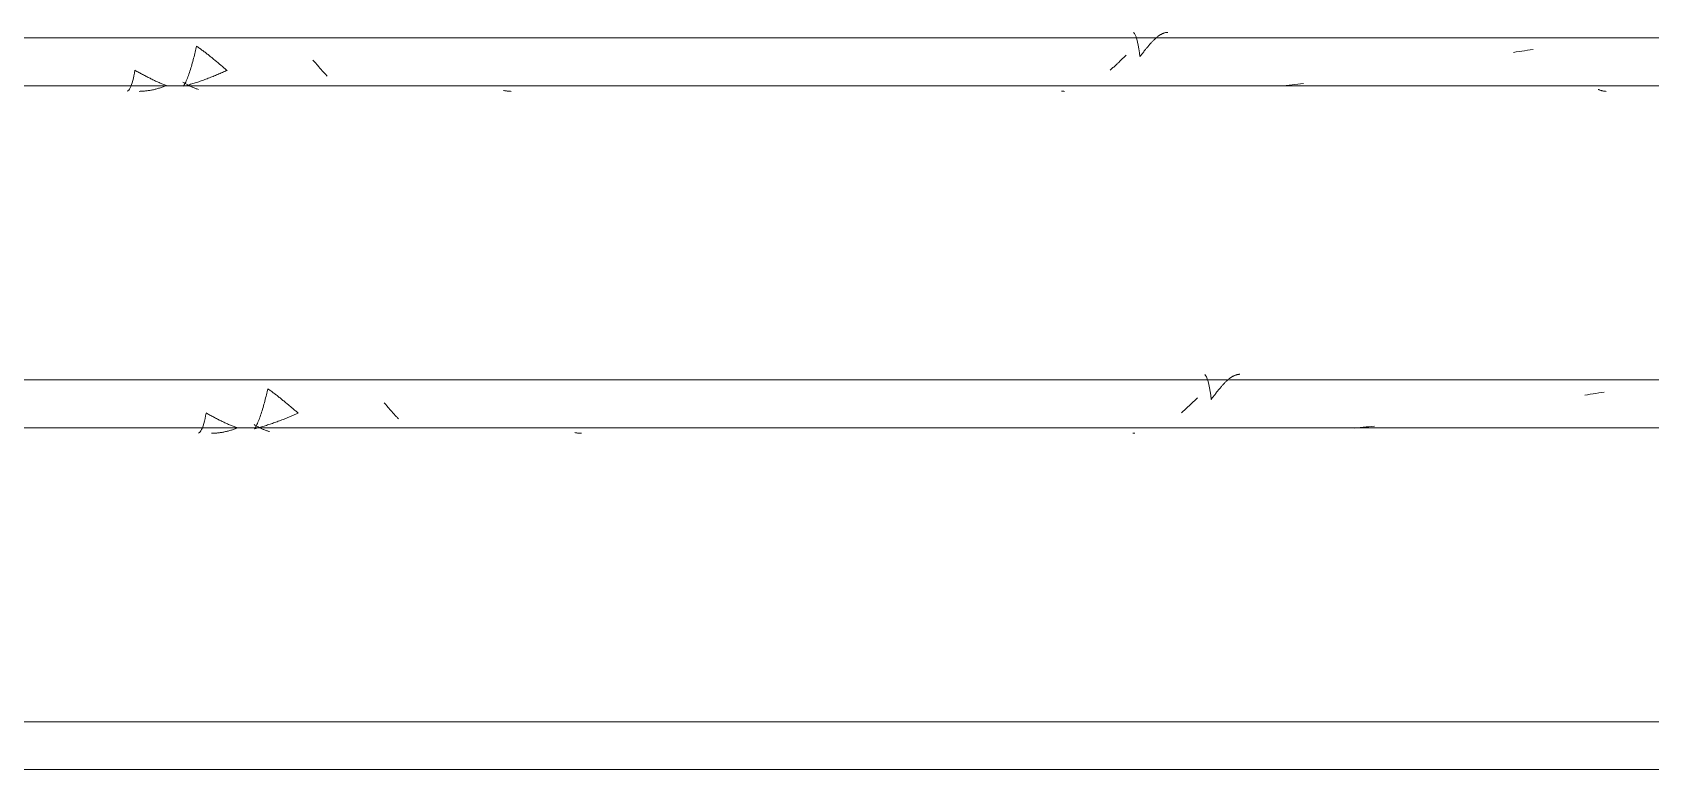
# Model space of a CAD drawing. Header units: millimetres. Extents: x -2100 to 124761, y -10432 to 93550.
# Drawn here: x 23559 to 24234, y -591 to -283 of the extents above; entities that cross this region are included whole.
import ezdxf

# ---------------------------------------------------------------- set-up
doc = ezdxf.new("R2010")
doc.units = ezdxf.units.MM
doc.layers.add('NET THAY 1', color=41, linetype='Continuous', lineweight=5)

# ---------------------------------------------------------------- blocks, each defined once
blk = doc.blocks.new('FP_6-MẶT ĐỨNG TRỤC A-Q')
at = {"layer": 'NET THAY 1'}
for p, q in [((31424.51, -571.43), (22887.32, -571.43)), ((22887.32, -591.43), (31424.51, -591.43))]:
    blk.add_line(p, q, dxfattribs=at)
blk = doc.blocks.new('FP_7-MẶT ĐỨNG TRỤC A-Q')
at = {"layer": 'NET THAY 1'}
for p, q in [((31394.78, -428.57), (22887.32, -428.57)), ((23656.93, -432.33), (23656.79, -432.92)), ((23657.25, -432.55), (23656.93, -432.33)), ((24048.08, -426.37), (24048.44, -426.74)), ((24048.44, -426.74), (24048.8, -427.35)), ((24048.8, -427.35), (24049.15, -428.18)), ((24049.15, -428.18), (24049.48, -429.23)), ((24049.48, -429.23), (24049.79, -430.46)), ((24049.79, -430.46), (24050.08, -431.86)), ((24050.08, -431.86), (24050.35, -433.39)), ((24054.18, -432.41), (24053.96, -432.67)), ((24054.4, -432.14), (24054.18, -432.41)), ((24054.61, -431.88), (24054.4, -432.14)), ((24054.83, -431.62), (24054.61, -431.88)), ((24055.05, -431.37), (24054.83, -431.62)), ((24055.26, -431.13), (24055.05, -431.37)), ((24055.48, -430.88), (24055.26, -431.13)), ((24055.69, -430.65), (24055.48, -430.88)), ((24055.91, -430.41), (24055.69, -430.65)), ((24056.12, -430.18), (24055.91, -430.41)), ((24056.33, -429.96), (24056.12, -430.18)), ((24056.54, -429.74), (24056.33, -429.96)), ((24056.75, -429.53), (24056.54, -429.74)), ((24056.97, -429.33), (24056.75, -429.53)), ((24057.18, -429.13), (24056.97, -429.33)), ((24057.38, -428.93), (24057.18, -429.13)), ((24057.59, -428.74), (24057.38, -428.93)), ((24057.8, -428.56), (24057.59, -428.74)), ((24058.01, -428.38), (24057.8, -428.56)), ((24058.22, -428.21), (24058.01, -428.38)), ((24058.42, -428.05), (24058.22, -428.21)), ((24058.63, -427.89), (24058.42, -428.05)), ((24058.83, -427.74), (24058.63, -427.89)), ((24059.04, -427.6), (24058.83, -427.74)), ((24059.24, -427.46), (24059.04, -427.6)), ((24059.45, -427.33), (24059.24, -427.46)), ((24059.65, -427.21), (24059.45, -427.33)), ((24059.86, -427.09), (24059.65, -427.21)), ((24060.06, -426.99), (24059.86, -427.09)), ((24060.26, -426.88), (24060.06, -426.99)), ((24060.46, -426.79), (24060.26, -426.88)), ((24060.67, -426.7), (24060.46, -426.79)), ((24060.87, -426.62), (24060.67, -426.7)), ((24061.07, -426.55), (24060.87, -426.62)), ((24061.27, -426.49), (24061.07, -426.55)), ((24061.47, -426.43), (24061.27, -426.49)), ((24061.68, -426.38), (24061.47, -426.43)), ((24061.88, -426.34), (24061.68, -426.38)), ((24062.08, -426.3), (24061.88, -426.34)), ((24062.28, -426.28), (24062.08, -426.3)), ((24062.48, -426.26), (24062.28, -426.28)), ((24062.68, -426.25), (24062.48, -426.26)), ((23655.31, -438.78), (23655.12, -439.46)), ((23655.49, -438.11), (23655.31, -438.78)), ((23655.66, -437.43), (23655.49, -438.11)), ((23655.84, -436.76), (23655.66, -437.43)), ((23656.01, -436.09), (23655.84, -436.76)), ((23656.17, -435.44), (23656.01, -436.09)), ((23656.33, -434.79), (23656.17, -435.44)), ((23656.49, -434.15), (23656.33, -434.79)), ((23656.64, -433.53), (23656.49, -434.15)), ((23656.79, -432.92), (23656.64, -433.53)), ((23657.57, -432.77), (23657.25, -432.55)), ((23657.89, -433), (23657.57, -432.77)), ((23658.21, -433.23), (23657.89, -433)), ((23658.53, -433.46), (23658.21, -433.23)), ((23658.85, -433.7), (23658.53, -433.46)), ((23659.17, -433.93), (23658.85, -433.7)), ((23659.48, -434.17), (23659.17, -433.93)), ((23659.8, -434.41), (23659.48, -434.17)), ((23660.12, -434.65), (23659.8, -434.41)), ((23660.43, -434.9), (23660.12, -434.65)), ((23660.75, -435.14), (23660.43, -434.9)), ((23661.06, -435.39), (23660.75, -435.14)), ((23661.37, -435.64), (23661.06, -435.39)), ((23661.69, -435.89), (23661.37, -435.64)), ((23662, -436.14), (23661.69, -435.89)), ((23662.31, -436.39), (23662, -436.14)), ((23662.62, -436.64), (23662.31, -436.39)), ((23662.93, -436.9), (23662.62, -436.64)), ((23663.24, -437.15), (23662.93, -436.9)), ((23663.55, -437.4), (23663.24, -437.15)), ((23663.86, -437.66), (23663.55, -437.4)), ((23664.17, -437.92), (23663.86, -437.66)), ((23664.47, -438.17), (23664.17, -437.92)), ((23664.78, -438.43), (23664.47, -438.17)), ((23665.09, -438.68), (23664.78, -438.43)), ((23665.39, -438.94), (23665.09, -438.68)), ((23665.7, -439.2), (23665.39, -438.94)), ((23705.75, -438.46), (23705.49, -438.17)), ((23706, -438.75), (23705.75, -438.46)), ((23706.26, -439.05), (23706, -438.75)), ((23706.51, -439.34), (23706.26, -439.05)), ((24042.03, -438.99), (24041.75, -439.25)), ((24042.3, -438.73), (24042.03, -438.99)), ((24042.58, -438.47), (24042.3, -438.73)), ((24042.85, -438.2), (24042.58, -438.47)), ((24043.13, -437.94), (24042.85, -438.2)), ((24043.4, -437.68), (24043.13, -437.94)), ((24043.67, -437.42), (24043.4, -437.68)), ((24043.94, -437.16), (24043.67, -437.42)), ((24044.22, -436.9), (24043.94, -437.16)), ((24044.49, -436.64), (24044.22, -436.9)), ((24044.76, -436.38), (24044.49, -436.64)), ((24045.02, -436.12), (24044.76, -436.38)), ((24050.35, -433.39), (24050.59, -435.02)), ((24050.59, -435.02), (24050.8, -436.73)), ((24051.03, -436.43), (24050.8, -436.73)), ((24051.26, -436.13), (24051.03, -436.43)), ((24051.49, -435.83), (24051.26, -436.13)), ((24051.72, -435.53), (24051.49, -435.83)), ((24051.94, -435.23), (24051.72, -435.53)), ((24052.17, -434.93), (24051.94, -435.23)), ((24052.4, -434.64), (24052.17, -434.93)), ((24052.62, -434.35), (24052.4, -434.64)), ((24052.85, -434.06), (24052.62, -434.35)), ((24053.07, -433.78), (24052.85, -434.06)), ((24053.29, -433.5), (24053.07, -433.78)), ((24053.52, -433.22), (24053.29, -433.5)), ((24053.74, -432.94), (24053.52, -433.22)), ((24053.96, -432.67), (24053.74, -432.94)), ((24207.91, -434.77), (24206.74, -434.95)), ((24209.08, -434.58), (24207.91, -434.77)), ((24210.25, -434.4), (24209.08, -434.58)), ((24211.42, -434.22), (24210.25, -434.4)), ((24212.59, -434.04), (24211.42, -434.22)), ((24213.76, -433.86), (24212.59, -434.04)), ((24214.93, -433.69), (24213.76, -433.86)), ((23630.43, -445.85), (23630.16, -446.85)), ((23630.69, -444.78), (23630.43, -445.85)), ((23630.94, -443.63), (23630.69, -444.78)), ((23631.17, -442.44), (23630.94, -443.63)), ((23631.57, -442.64), (23631.17, -442.42)), ((23631.96, -442.86), (23631.57, -442.64)), ((23632.35, -443.08), (23631.96, -442.86)), ((23632.75, -443.29), (23632.35, -443.08)), ((23633.14, -443.51), (23632.75, -443.29)), ((23633.53, -443.72), (23633.14, -443.51)), ((23633.92, -443.93), (23633.53, -443.72)), ((23634.31, -444.14), (23633.92, -443.93)), ((23634.7, -444.35), (23634.31, -444.14)), ((23635.09, -444.55), (23634.7, -444.35)), ((23635.48, -444.76), (23635.09, -444.55)), ((23635.87, -444.96), (23635.48, -444.76)), ((23636.26, -445.16), (23635.87, -444.96)), ((23636.65, -445.35), (23636.26, -445.16)), ((23637.04, -445.55), (23636.65, -445.35)), ((23637.43, -445.74), (23637.04, -445.55)), ((23637.81, -445.93), (23637.43, -445.74)), ((23638.2, -446.11), (23637.81, -445.93)), ((23653.02, -445.73), (23652.79, -446.27)), ((23653.25, -445.17), (23653.02, -445.73)), ((23653.48, -444.59), (23653.25, -445.17)), ((23653.7, -444), (23653.48, -444.59)), ((23653.91, -443.38), (23653.7, -444)), ((23654.12, -442.75), (23653.91, -443.38)), ((23654.33, -442.11), (23654.12, -442.75)), ((23654.53, -441.46), (23654.33, -442.11)), ((23654.73, -440.8), (23654.53, -441.46)), ((23654.93, -440.13), (23654.73, -440.8)), ((23655.12, -439.46), (23654.93, -440.13)), ((23661.28, -445.88), (23660.78, -446.06)), ((23661.77, -445.7), (23661.28, -445.88)), ((23662.26, -445.51), (23661.77, -445.7)), ((23662.76, -445.32), (23662.26, -445.51)), ((23663.25, -445.13), (23662.76, -445.32)), ((23663.74, -444.93), (23663.25, -445.13)), ((23664.23, -444.74), (23663.74, -444.93)), ((23664.72, -444.54), (23664.23, -444.74)), ((23665.21, -444.34), (23664.72, -444.54)), ((23665.7, -444.14), (23665.21, -444.34)), ((23666, -439.45), (23665.7, -439.2)), ((23666.19, -443.93), (23665.7, -444.14)), ((23666.31, -439.71), (23666, -439.45)), ((23666.68, -443.73), (23666.19, -443.93)), ((23666.61, -439.96), (23666.31, -439.71)), ((23666.91, -440.22), (23666.61, -439.96)), ((23667.17, -443.52), (23666.68, -443.73)), ((23667.21, -440.47), (23666.91, -440.22)), ((23667.66, -443.31), (23667.17, -443.52)), ((23667.51, -440.72), (23667.21, -440.47)), ((23667.81, -440.97), (23667.51, -440.72)), ((23668.14, -443.1), (23667.66, -443.31)), ((23668.11, -441.23), (23667.81, -440.97)), ((23668.41, -441.48), (23668.11, -441.23)), ((23668.63, -442.89), (23668.14, -443.1)), ((23668.71, -441.72), (23668.41, -441.48)), ((23669.12, -442.68), (23668.63, -442.89)), ((23669.01, -441.97), (23668.71, -441.72)), ((23669.31, -442.22), (23669.01, -441.97)), ((23669.6, -442.46), (23669.12, -442.68)), ((23669.6, -442.46), (23669.31, -442.22)), ((23706.77, -439.63), (23706.51, -439.34)), ((23707.02, -439.92), (23706.77, -439.63)), ((23707.27, -440.2), (23707.02, -439.92)), ((23707.52, -440.49), (23707.27, -440.2)), ((23707.77, -440.78), (23707.52, -440.49)), ((23708.02, -441.06), (23707.77, -440.78)), ((23708.27, -441.35), (23708.02, -441.06)), ((23708.52, -441.63), (23708.27, -441.35)), ((23708.76, -441.91), (23708.52, -441.63)), ((23709.01, -442.19), (23708.76, -441.91)), ((23709.25, -442.47), (23709.01, -442.19)), ((23709.5, -442.74), (23709.25, -442.47)), ((23709.74, -443.02), (23709.5, -442.74)), ((23709.98, -443.29), (23709.74, -443.02)), ((23710.23, -443.55), (23709.98, -443.29)), ((23710.47, -443.82), (23710.23, -443.55)), ((23710.71, -444.08), (23710.47, -443.82)), ((23710.95, -444.34), (23710.71, -444.08)), ((23711.19, -444.59), (23710.95, -444.34)), ((23711.43, -444.85), (23711.19, -444.59)), ((24038.67, -442.09), (24038.38, -442.34)), ((24038.95, -441.83), (24038.67, -442.09)), ((24039.23, -441.58), (24038.95, -441.83)), ((24039.51, -441.32), (24039.23, -441.58)), ((24039.8, -441.07), (24039.51, -441.32)), ((24040.08, -440.81), (24039.8, -441.07)), ((24040.36, -440.55), (24040.08, -440.81)), ((24040.64, -440.29), (24040.36, -440.55)), ((24040.92, -440.03), (24040.64, -440.29)), ((24041.2, -439.77), (24040.92, -440.03)), ((24041.47, -439.51), (24041.2, -439.77)), ((24041.75, -439.25), (24041.47, -439.51)), ((22887.32, -448.57), (31394.78, -448.57)), ((23628.33, -450.63), (23628.01, -450.83)), ((23628.66, -450.3), (23628.33, -450.63)), ((23628.97, -449.84), (23628.66, -450.3)), ((23629.28, -449.26), (23628.97, -449.84)), ((23629.59, -448.56), (23629.28, -449.26)), ((23629.88, -447.76), (23629.59, -448.56)), ((23630.16, -446.85), (23629.88, -447.76)), ((23633.75, -450.89), (23633.38, -450.9)), ((23634.11, -450.88), (23633.75, -450.89)), ((23634.48, -450.86), (23634.11, -450.88)), ((23634.85, -450.84), (23634.48, -450.86)), ((23635.21, -450.81), (23634.85, -450.84)), ((23635.58, -450.78), (23635.21, -450.81)), ((23635.95, -450.75), (23635.58, -450.78)), ((23636.31, -450.71), (23635.95, -450.75)), ((23636.68, -450.66), (23636.31, -450.71)), ((23637.05, -450.61), (23636.68, -450.66)), ((23637.41, -450.56), (23637.05, -450.61)), ((23637.78, -450.5), (23637.41, -450.56)), ((23638.14, -450.44), (23637.78, -450.5)), ((23638.51, -450.37), (23638.14, -450.44)), ((23638.59, -446.3), (23638.2, -446.11)), ((23638.88, -450.29), (23638.51, -450.37)), ((23638.97, -446.48), (23638.59, -446.3)), ((23639.24, -450.22), (23638.88, -450.29)), ((23639.36, -446.65), (23638.97, -446.48)), ((23639.61, -450.14), (23639.24, -450.22)), ((23639.74, -446.83), (23639.36, -446.65)), ((23639.97, -450.05), (23639.61, -450.14)), ((23640.13, -447), (23639.74, -446.83)), ((23640.34, -449.96), (23639.97, -450.05)), ((23640.51, -447.17), (23640.13, -447)), ((23640.7, -449.86), (23640.34, -449.96)), ((23640.89, -447.34), (23640.51, -447.17)), ((23641.06, -449.76), (23640.7, -449.86)), ((23641.28, -447.5), (23640.89, -447.34)), ((23641.43, -449.66), (23641.06, -449.76)), ((23641.66, -447.66), (23641.28, -447.5)), ((23641.79, -449.55), (23641.43, -449.66)), ((23642.04, -447.81), (23641.66, -447.66)), ((23642.16, -449.44), (23641.79, -449.55)), ((23642.43, -447.97), (23642.04, -447.81)), ((23642.52, -449.32), (23642.16, -449.44)), ((23642.81, -448.12), (23642.43, -447.97)), ((23642.88, -449.2), (23642.52, -449.32)), ((23643.19, -448.26), (23642.81, -448.12)), ((23643.25, -449.08), (23642.88, -449.2)), ((23643.57, -448.41), (23643.19, -448.26)), ((23643.61, -448.95), (23643.25, -449.08)), ((23643.95, -448.54), (23643.57, -448.41)), ((23643.97, -448.82), (23643.61, -448.95)), ((23644.33, -448.68), (23643.95, -448.54)), ((23644.33, -448.68), (23643.97, -448.82)), ((23651.44, -447.44), (23651.14, -447.27)), ((23651.59, -448.59), (23651.34, -448.97)), ((23651.84, -448.85), (23651.34, -448.97)), ((23651.74, -447.62), (23651.44, -447.44)), ((23651.84, -448.18), (23651.59, -448.59)), ((23652.03, -447.79), (23651.74, -447.62)), ((23652.08, -447.75), (23651.84, -448.18)), ((23652.34, -448.72), (23651.84, -448.85)), ((23652.33, -447.95), (23652.03, -447.79)), ((23652.32, -447.28), (23652.08, -447.75)), ((23652.56, -446.79), (23652.32, -447.28)), ((23652.63, -448.11), (23652.33, -447.95)), ((23652.84, -448.59), (23652.34, -448.72)), ((23652.79, -446.27), (23652.56, -446.79)), ((23652.92, -448.27), (23652.63, -448.11)), ((23653.34, -448.45), (23652.84, -448.59)), ((23653.22, -448.43), (23652.92, -448.27)), ((23653.51, -448.57), (23653.22, -448.43)), ((23653.84, -448.32), (23653.34, -448.45)), ((23653.81, -448.72), (23653.51, -448.57)), ((23654.1, -448.86), (23653.81, -448.72)), ((23654.34, -448.17), (23653.84, -448.32)), ((23654.39, -449), (23654.1, -448.86)), ((23654.83, -448.03), (23654.34, -448.17)), ((23654.69, -449.13), (23654.39, -449)), ((23654.98, -449.26), (23654.69, -449.13)), ((23655.33, -447.88), (23654.83, -448.03)), ((23655.27, -449.38), (23654.98, -449.26)), ((23655.57, -449.5), (23655.27, -449.38)), ((23655.83, -447.73), (23655.33, -447.88)), ((23655.86, -449.62), (23655.57, -449.5)), ((23656.33, -447.58), (23655.83, -447.73)), ((23656.15, -449.73), (23655.86, -449.62)), ((23656.44, -449.83), (23656.15, -449.73)), ((23656.82, -447.42), (23656.33, -447.58)), ((23656.73, -449.93), (23656.44, -449.83)), ((23657.03, -450.03), (23656.73, -449.93)), ((23657.32, -447.26), (23656.82, -447.42)), ((23657.32, -450.12), (23657.03, -450.03)), ((23657.82, -447.1), (23657.32, -447.26)), ((23657.61, -450.2), (23657.32, -450.12)), ((23658.31, -446.93), (23657.82, -447.1)), ((23658.81, -446.76), (23658.31, -446.93)), ((23659.3, -446.59), (23658.81, -446.76)), ((23659.8, -446.42), (23659.3, -446.59)), ((23660.29, -446.24), (23659.8, -446.42)), ((23660.78, -446.06), (23660.29, -446.24)), ((23785.32, -450.66), (23785.04, -450.62)), ((23785.6, -450.71), (23785.32, -450.66)), ((23785.87, -450.75), (23785.6, -450.71)), ((23786.15, -450.78), (23785.87, -450.75)), ((23786.43, -450.81), (23786.15, -450.78)), ((23786.7, -450.84), (23786.43, -450.81)), ((23786.98, -450.86), (23786.7, -450.84)), ((23787.26, -450.88), (23786.98, -450.86)), ((23787.53, -450.89), (23787.26, -450.88)), ((23787.81, -450.9), (23787.53, -450.89)), ((24018.21, -450.87), (24018.04, -450.89)), ((24018.43, -450.88), (24018.21, -450.87)), ((24018.66, -450.89), (24018.43, -450.88)), ((24018.89, -450.9), (24018.66, -450.89)), ((24111.85, -448.62), (24110.65, -448.73)), ((24113.04, -448.51), (24111.85, -448.62)), ((24114.24, -448.39), (24113.04, -448.51)), ((24115.44, -448.27), (24114.24, -448.39)), ((24116.64, -448.15), (24115.44, -448.27)), ((24117.83, -448.03), (24116.64, -448.15)), ((24119.03, -447.91), (24117.83, -448.03))]:
    blk.add_line(p, q, dxfattribs=at)
blk = doc.blocks.new('FP_8-MẶT ĐỨNG TRỤC A-Q')
at = {"layer": 'NET THAY 1'}
for p, q in [((24018.37, -283.51), (24018.73, -283.86)), ((24030.88, -283.77), (24030.68, -283.85)), ((24031.08, -283.69), (24030.88, -283.77)), ((24031.28, -283.63), (24031.08, -283.69)), ((24031.49, -283.57), (24031.28, -283.63)), ((24031.69, -283.52), (24031.49, -283.57)), ((24031.89, -283.48), (24031.69, -283.52)), ((24032.09, -283.45), (24031.89, -283.48)), ((24032.29, -283.42), (24032.09, -283.45)), ((24032.49, -283.4), (24032.29, -283.42)), ((24032.69, -283.39), (24032.49, -283.4)), ((31365.06, -285.71), (22887.32, -285.71)), ((23626.89, -290.36), (23626.74, -290.98)), ((23627.04, -289.76), (23626.89, -290.36)), ((23627.18, -289.18), (23627.04, -289.76)), ((23627.5, -289.4), (23627.18, -289.18)), ((23627.82, -289.62), (23627.5, -289.4)), ((23628.14, -289.85), (23627.82, -289.62)), ((23628.46, -290.07), (23628.14, -289.85)), ((23628.78, -290.3), (23628.46, -290.07)), ((23629.1, -290.53), (23628.78, -290.3)), ((23629.42, -290.77), (23629.1, -290.53)), ((24018.73, -283.86), (24019.08, -284.45)), ((24019.08, -284.45), (24019.42, -285.25)), ((24019.42, -285.25), (24019.75, -286.26)), ((24019.75, -286.26), (24020.06, -287.45)), ((24020.06, -287.45), (24020.34, -288.8)), ((24020.34, -288.8), (24020.61, -290.29)), ((24020.61, -290.29), (24020.85, -291.88)), ((24023.54, -290.34), (24023.32, -290.62)), ((24023.76, -290.07), (24023.54, -290.34)), ((24023.98, -289.8), (24023.76, -290.07)), ((24024.2, -289.53), (24023.98, -289.8)), ((24024.42, -289.27), (24024.2, -289.53)), ((24024.64, -289.01), (24024.42, -289.27)), ((24024.85, -288.75), (24024.64, -289.01)), ((24025.07, -288.5), (24024.85, -288.75)), ((24025.29, -288.25), (24025.07, -288.5)), ((24025.5, -288.01), (24025.29, -288.25)), ((24025.71, -287.77), (24025.5, -288.01)), ((24025.93, -287.54), (24025.71, -287.77)), ((24026.14, -287.32), (24025.93, -287.54)), ((24026.35, -287.09), (24026.14, -287.32)), ((24026.56, -286.88), (24026.35, -287.09)), ((24026.77, -286.67), (24026.56, -286.88)), ((24026.98, -286.46), (24026.77, -286.67)), ((24027.19, -286.26), (24026.98, -286.46)), ((24027.4, -286.07), (24027.19, -286.26)), ((24027.61, -285.88), (24027.4, -286.07)), ((24027.82, -285.7), (24027.61, -285.88)), ((24028.03, -285.52), (24027.82, -285.7)), ((24028.23, -285.35), (24028.03, -285.52)), ((24028.44, -285.19), (24028.23, -285.35)), ((24028.64, -285.03), (24028.44, -285.19)), ((24028.85, -284.88), (24028.64, -285.03)), ((24029.05, -284.74), (24028.85, -284.88)), ((24029.26, -284.6), (24029.05, -284.74)), ((24029.46, -284.47), (24029.26, -284.6)), ((24029.67, -284.35), (24029.46, -284.47)), ((24029.87, -284.24), (24029.67, -284.35)), ((24030.07, -284.13), (24029.87, -284.24)), ((24030.27, -284.03), (24030.07, -284.13)), ((24030.48, -283.93), (24030.27, -284.03)), ((24030.68, -283.85), (24030.48, -283.93)), ((24185.18, -290.52), (24184.01, -290.7)), ((23625.2, -296.94), (23625.01, -297.61)), ((23625.39, -296.26), (23625.2, -296.94)), ((23625.57, -295.59), (23625.39, -296.26)), ((23625.75, -294.91), (23625.57, -295.59)), ((23625.93, -294.24), (23625.75, -294.91)), ((23626.1, -293.57), (23625.93, -294.24)), ((23626.27, -292.91), (23626.1, -293.57)), ((23626.43, -292.26), (23626.27, -292.91)), ((23626.59, -291.61), (23626.43, -292.26)), ((23626.74, -290.98), (23626.59, -291.61)), ((23629.74, -291), (23629.42, -290.77)), ((23630.05, -291.24), (23629.74, -291)), ((23630.37, -291.48), (23630.05, -291.24)), ((23630.69, -291.72), (23630.37, -291.48)), ((23631, -291.96), (23630.69, -291.72)), ((23631.32, -292.21), (23631, -291.96)), ((23631.63, -292.46), (23631.32, -292.21)), ((23631.95, -292.7), (23631.63, -292.46)), ((23632.26, -292.95), (23631.95, -292.7)), ((23632.57, -293.2), (23632.26, -292.95)), ((23632.88, -293.45), (23632.57, -293.2)), ((23633.19, -293.71), (23632.88, -293.45)), ((23633.5, -293.96), (23633.19, -293.71)), ((23633.81, -294.21), (23633.5, -293.96)), ((23634.12, -294.47), (23633.81, -294.21)), ((23634.43, -294.72), (23634.12, -294.47)), ((23634.74, -294.98), (23634.43, -294.72)), ((23635.05, -295.23), (23634.74, -294.98)), ((23635.36, -295.49), (23635.05, -295.23)), ((23635.66, -295.75), (23635.36, -295.49)), ((23635.97, -296), (23635.66, -295.75)), ((23636.27, -296.26), (23635.97, -296)), ((23636.58, -296.52), (23636.27, -296.26)), ((23636.88, -296.77), (23636.58, -296.52)), ((23637.18, -297.03), (23636.88, -296.77)), ((23637.49, -297.28), (23637.18, -297.03)), ((23637.79, -297.53), (23637.49, -297.28)), ((23676.02, -295.27), (23675.76, -294.98)), ((23676.27, -295.56), (23676.02, -295.27)), ((23676.53, -295.85), (23676.27, -295.56)), ((23676.78, -296.14), (23676.53, -295.85)), ((23677.04, -296.43), (23676.78, -296.14)), ((23677.29, -296.72), (23677.04, -296.43)), ((23677.54, -297.01), (23677.29, -296.72)), ((23677.79, -297.3), (23677.54, -297.01)), ((24010.91, -297.1), (24010.63, -297.36)), ((24011.19, -296.84), (24010.91, -297.1)), ((24011.47, -296.58), (24011.19, -296.84)), ((24011.74, -296.32), (24011.47, -296.58)), ((24012.02, -296.06), (24011.74, -296.32)), ((24012.3, -295.8), (24012.02, -296.06)), ((24012.57, -295.53), (24012.3, -295.8)), ((24012.85, -295.27), (24012.57, -295.53)), ((24013.12, -295.01), (24012.85, -295.27)), ((24013.39, -294.75), (24013.12, -295.01)), ((24013.66, -294.49), (24013.39, -294.75)), ((24013.94, -294.23), (24013.66, -294.49)), ((24014.21, -293.97), (24013.94, -294.23)), ((24014.48, -293.71), (24014.21, -293.97)), ((24014.75, -293.45), (24014.48, -293.71)), ((24015.02, -293.19), (24014.75, -293.45)), ((24015.28, -292.94), (24015.02, -293.19)), ((24020.85, -291.88), (24021.06, -293.54)), ((24021.29, -293.24), (24021.06, -293.54)), ((24021.52, -292.94), (24021.29, -293.24)), ((24021.75, -292.64), (24021.52, -292.94)), ((24021.97, -292.35), (24021.75, -292.64)), ((24022.2, -292.05), (24021.97, -292.35)), ((24022.43, -291.76), (24022.2, -292.05)), ((24022.65, -291.47), (24022.43, -291.76)), ((24022.87, -291.18), (24022.65, -291.47)), ((24023.1, -290.9), (24022.87, -291.18)), ((24023.32, -290.62), (24023.1, -290.9)), ((24178.16, -291.59), (24176.99, -291.77)), ((24179.33, -291.41), (24178.16, -291.59)), ((24180.5, -291.23), (24179.33, -291.41)), ((24181.67, -291.05), (24180.5, -291.23)), ((24182.84, -290.87), (24181.67, -291.05)), ((24184.01, -290.7), (24182.84, -290.87)), ((23600.52, -303.52), (23600.26, -304.42)), ((23600.77, -302.54), (23600.52, -303.52)), ((23601.01, -301.5), (23600.77, -302.54)), ((23601.23, -300.4), (23601.01, -301.5)), ((23601.45, -299.26), (23601.23, -300.4)), ((23601.85, -299.46), (23601.45, -299.24)), ((23602.24, -299.68), (23601.85, -299.46)), ((23602.64, -299.9), (23602.24, -299.68)), ((23603.03, -300.12), (23602.64, -299.9)), ((23603.42, -300.34), (23603.03, -300.12)), ((23603.82, -300.56), (23603.42, -300.34)), ((23604.21, -300.77), (23603.82, -300.56)), ((23604.6, -300.98), (23604.21, -300.77)), ((23604.99, -301.19), (23604.6, -300.98)), ((23605.38, -301.4), (23604.99, -301.19)), ((23605.77, -301.61), (23605.38, -301.4)), ((23606.16, -301.81), (23605.77, -301.61)), ((23606.55, -302.01), (23606.16, -301.81)), ((23606.94, -302.21), (23606.55, -302.01)), ((23607.33, -302.41), (23606.94, -302.21)), ((23607.72, -302.6), (23607.33, -302.41)), ((23608.1, -302.8), (23607.72, -302.6)), ((23608.49, -302.99), (23608.1, -302.8)), ((23608.88, -303.17), (23608.49, -302.99)), ((23609.26, -303.36), (23608.88, -303.17)), ((23609.65, -303.54), (23609.26, -303.36)), ((23610.04, -303.72), (23609.65, -303.54)), ((23610.42, -303.9), (23610.04, -303.72)), ((23610.81, -304.07), (23610.42, -303.9)), ((23622.85, -303.68), (23622.62, -304.18)), ((23623.09, -303.15), (23622.85, -303.68)), ((23623.32, -302.6), (23623.09, -303.15)), ((23623.54, -302.03), (23623.32, -302.6)), ((23623.76, -301.44), (23623.54, -302.03)), ((23623.98, -300.83), (23623.76, -301.44)), ((23624.19, -300.21), (23623.98, -300.83)), ((23624.4, -299.58), (23624.19, -300.21)), ((23624.61, -298.93), (23624.4, -299.58)), ((23624.81, -298.27), (23624.61, -298.93)), ((23625.01, -297.61), (23624.81, -298.27)), ((23628.11, -304), (23627.62, -304.16)), ((23628.61, -303.83), (23628.11, -304)), ((23629.1, -303.65), (23628.61, -303.83)), ((23629.6, -303.48), (23629.1, -303.65)), ((23630.09, -303.3), (23629.6, -303.48)), ((23630.58, -303.12), (23630.09, -303.3)), ((23631.08, -302.94), (23630.58, -303.12)), ((23631.57, -302.75), (23631.08, -302.94)), ((23632.06, -302.56), (23631.57, -302.75)), ((23632.55, -302.37), (23632.06, -302.56)), ((23633.05, -302.18), (23632.55, -302.37)), ((23633.54, -301.98), (23633.05, -302.18)), ((23634.03, -301.79), (23633.54, -301.98)), ((23634.52, -301.59), (23634.03, -301.79)), ((23635.01, -301.39), (23634.52, -301.59)), ((23635.5, -301.18), (23635.01, -301.39)), ((23635.99, -300.98), (23635.5, -301.18)), ((23636.48, -300.77), (23635.99, -300.98)), ((23636.96, -300.56), (23636.48, -300.77)), ((23637.45, -300.35), (23636.96, -300.56)), ((23637.94, -300.14), (23637.45, -300.35)), ((23638.09, -297.79), (23637.79, -297.53)), ((23638.43, -299.93), (23637.94, -300.14)), ((23638.39, -298.04), (23638.09, -297.79)), ((23638.69, -298.29), (23638.39, -298.04)), ((23638.91, -299.72), (23638.43, -299.93)), ((23638.99, -298.54), (23638.69, -298.29)), ((23639.4, -299.5), (23638.91, -299.72)), ((23639.29, -298.79), (23638.99, -298.54)), ((23639.58, -299.04), (23639.29, -298.79)), ((23639.88, -299.28), (23639.4, -299.5)), ((23639.88, -299.28), (23639.58, -299.04)), ((23678.05, -297.59), (23677.79, -297.3)), ((23678.3, -297.88), (23678.05, -297.59)), ((23678.54, -298.16), (23678.3, -297.88)), ((23678.79, -298.45), (23678.54, -298.16)), ((23679.04, -298.73), (23678.79, -298.45)), ((23679.29, -299.01), (23679.04, -298.73)), ((23679.53, -299.29), (23679.29, -299.01)), ((23679.78, -299.57), (23679.53, -299.29)), ((23680.02, -299.84), (23679.78, -299.57)), ((23680.27, -300.12), (23680.02, -299.84)), ((23680.51, -300.39), (23680.27, -300.12)), ((23680.75, -300.65), (23680.51, -300.39)), ((23680.99, -300.92), (23680.75, -300.65)), ((23681.23, -301.18), (23680.99, -300.92)), ((23681.47, -301.44), (23681.23, -301.18)), ((23681.71, -301.7), (23681.47, -301.44)), ((24008.94, -298.9), (24008.66, -299.16)), ((24009.23, -298.65), (24008.94, -298.9)), ((24009.51, -298.4), (24009.23, -298.65)), ((24009.79, -298.14), (24009.51, -298.4)), ((24010.07, -297.88), (24009.79, -298.14)), ((24010.35, -297.62), (24010.07, -297.88)), ((24010.63, -297.36), (24010.35, -297.62)), ((22887.32, -305.71), (31365.06, -305.71)), ((23598.52, -307.8), (23598.21, -307.98)), ((23598.82, -307.51), (23598.52, -307.8)), ((23599.12, -307.1), (23598.82, -307.51)), ((23599.42, -306.58), (23599.12, -307.1)), ((23599.71, -305.96), (23599.42, -306.58)), ((23599.99, -305.23), (23599.71, -305.96)), ((23600.26, -304.42), (23599.99, -305.23)), ((23603.55, -308.03), (23603.18, -308.04)), ((23603.93, -308.02), (23603.55, -308.03)), ((23604.3, -308), (23603.93, -308.02)), ((23604.67, -307.98), (23604.3, -308)), ((23605.04, -307.95), (23604.67, -307.98)), ((23605.41, -307.92), (23605.04, -307.95)), ((23605.78, -307.89), (23605.41, -307.92)), ((23606.15, -307.85), (23605.78, -307.89)), ((23606.52, -307.8), (23606.15, -307.85)), ((23606.89, -307.75), (23606.52, -307.8)), ((23607.26, -307.69), (23606.89, -307.75)), ((23607.63, -307.63), (23607.26, -307.69)), ((23608, -307.57), (23607.63, -307.63)), ((23608.38, -307.5), (23608, -307.57)), ((23608.74, -307.42), (23608.38, -307.5)), ((23609.11, -307.34), (23608.74, -307.42)), ((23609.48, -307.26), (23609.11, -307.34)), ((23609.85, -307.17), (23609.48, -307.26)), ((23610.22, -307.08), (23609.85, -307.17)), ((23610.59, -306.98), (23610.22, -307.08)), ((23610.96, -306.88), (23610.59, -306.98)), ((23611.19, -304.24), (23610.81, -304.07)), ((23611.33, -306.77), (23610.96, -306.88)), ((23611.57, -304.41), (23611.19, -304.24)), ((23611.7, -306.66), (23611.33, -306.77)), ((23611.96, -304.57), (23611.57, -304.41)), ((23612.07, -306.55), (23611.7, -306.66)), ((23612.34, -304.73), (23611.96, -304.57)), ((23612.43, -306.43), (23612.07, -306.55)), ((23612.72, -304.89), (23612.34, -304.73)), ((23612.8, -306.31), (23612.43, -306.43)), ((23613.11, -305.04), (23612.72, -304.89)), ((23613.17, -306.18), (23612.8, -306.31)), ((23613.49, -305.19), (23613.11, -305.04)), ((23613.53, -306.05), (23613.17, -306.18)), ((23613.87, -305.34), (23613.49, -305.19)), ((23613.9, -305.91), (23613.53, -306.05)), ((23614.25, -305.49), (23613.87, -305.34)), ((23614.27, -305.77), (23613.9, -305.91)), ((23614.63, -305.63), (23614.25, -305.49)), ((23614.63, -305.63), (23614.27, -305.77)), ((23621.74, -304.35), (23621.44, -304.17)), ((23621.89, -305.53), (23621.64, -305.93)), ((23622.14, -305.8), (23621.64, -305.93)), ((23622.03, -304.53), (23621.74, -304.35)), ((23622.13, -305.11), (23621.89, -305.53)), ((23622.33, -304.7), (23622.03, -304.53)), ((23622.38, -304.66), (23622.13, -305.11)), ((23622.64, -305.67), (23622.14, -305.8)), ((23622.63, -304.87), (23622.33, -304.7)), ((23622.62, -304.18), (23622.38, -304.66)), ((23622.92, -305.04), (23622.63, -304.87)), ((23623.14, -305.53), (23622.64, -305.67)), ((23623.22, -305.2), (23622.92, -305.04)), ((23623.64, -305.39), (23623.14, -305.53)), ((23623.52, -305.36), (23623.22, -305.2)), ((23623.81, -305.52), (23623.52, -305.36)), ((23624.14, -305.25), (23623.64, -305.39)), ((23624.11, -305.67), (23623.81, -305.52)), ((23624.4, -305.82), (23624.11, -305.67)), ((23624.63, -305.1), (23624.14, -305.25)), ((23624.7, -305.96), (23624.4, -305.82)), ((23625.13, -304.95), (23624.63, -305.1)), ((23624.99, -306.1), (23624.7, -305.96)), ((23625.28, -306.23), (23624.99, -306.1)), ((23625.63, -304.8), (23625.13, -304.95)), ((23625.58, -306.36), (23625.28, -306.23)), ((23625.87, -306.48), (23625.58, -306.36)), ((23626.13, -304.65), (23625.63, -304.8)), ((23626.16, -306.61), (23625.87, -306.48)), ((23626.62, -304.49), (23626.13, -304.65)), ((23626.45, -306.72), (23626.16, -306.61)), ((23626.75, -306.83), (23626.45, -306.72)), ((23627.12, -304.33), (23626.62, -304.49)), ((23627.04, -306.94), (23626.75, -306.83)), ((23627.33, -307.04), (23627.04, -306.94)), ((23627.62, -304.16), (23627.12, -304.33)), ((23627.62, -307.14), (23627.33, -307.04)), ((23627.91, -307.23), (23627.62, -307.14)), ((23755.64, -307.74), (23755.35, -307.68)), ((23755.92, -307.79), (23755.64, -307.74)), ((23756.21, -307.84), (23755.92, -307.79)), ((23756.5, -307.88), (23756.21, -307.84)), ((23756.78, -307.92), (23756.5, -307.88)), ((23757.07, -307.95), (23756.78, -307.92)), ((23757.35, -307.98), (23757.07, -307.95)), ((23757.64, -308), (23757.35, -307.98)), ((23757.92, -308.02), (23757.64, -308)), ((23758.21, -308.03), (23757.92, -308.02)), ((23758.49, -308.04), (23758.21, -308.03)), ((23988.51, -307.99), (23988.29, -308.03)), ((23988.77, -308.01), (23988.51, -307.99)), ((23989.02, -308.02), (23988.77, -308.01)), ((23989.28, -308.03), (23989.02, -308.02)), ((23989.53, -308.04), (23989.28, -308.03)), ((24082.15, -305.57), (24080.95, -305.68)), ((24083.34, -305.45), (24082.15, -305.57)), ((24084.54, -305.33), (24083.34, -305.45)), ((24085.74, -305.21), (24084.54, -305.33)), ((24086.93, -305.08), (24085.74, -305.21)), ((24088.13, -304.96), (24086.93, -305.08)), ((24089.33, -304.83), (24088.13, -304.96)), ((24212.6, -307.31), (24212.38, -307.21)), ((24212.81, -307.4), (24212.6, -307.31)), ((24213.03, -307.49), (24212.81, -307.4)), ((24213.25, -307.57), (24213.03, -307.49)), ((24213.47, -307.65), (24213.25, -307.57)), ((24213.69, -307.71), (24213.47, -307.65)), ((24213.91, -307.78), (24213.69, -307.71)), ((24214.12, -307.83), (24213.91, -307.78)), ((24214.34, -307.88), (24214.12, -307.83)), ((24214.56, -307.92), (24214.34, -307.88)), ((24214.77, -307.96), (24214.56, -307.92)), ((24214.99, -307.99), (24214.77, -307.96)), ((24215.21, -308.01), (24214.99, -307.99)), ((24215.43, -308.03), (24215.21, -308.01)), ((24215.64, -308.04), (24215.43, -308.03))]:
    blk.add_line(p, q, dxfattribs=at)

msp = doc.modelspace()

# ---------------------------------------------------------------- block references
at = {"layer": 'NET THAY 1'}
for name in ['FP_8-MẶT ĐỨNG TRỤC A-Q', 'FP_7-MẶT ĐỨNG TRỤC A-Q', 'FP_6-MẶT ĐỨNG TRỤC A-Q']:
    msp.add_blockref(name, (0, 0), dxfattribs=at)

doc.saveas('drawing.dxf')
